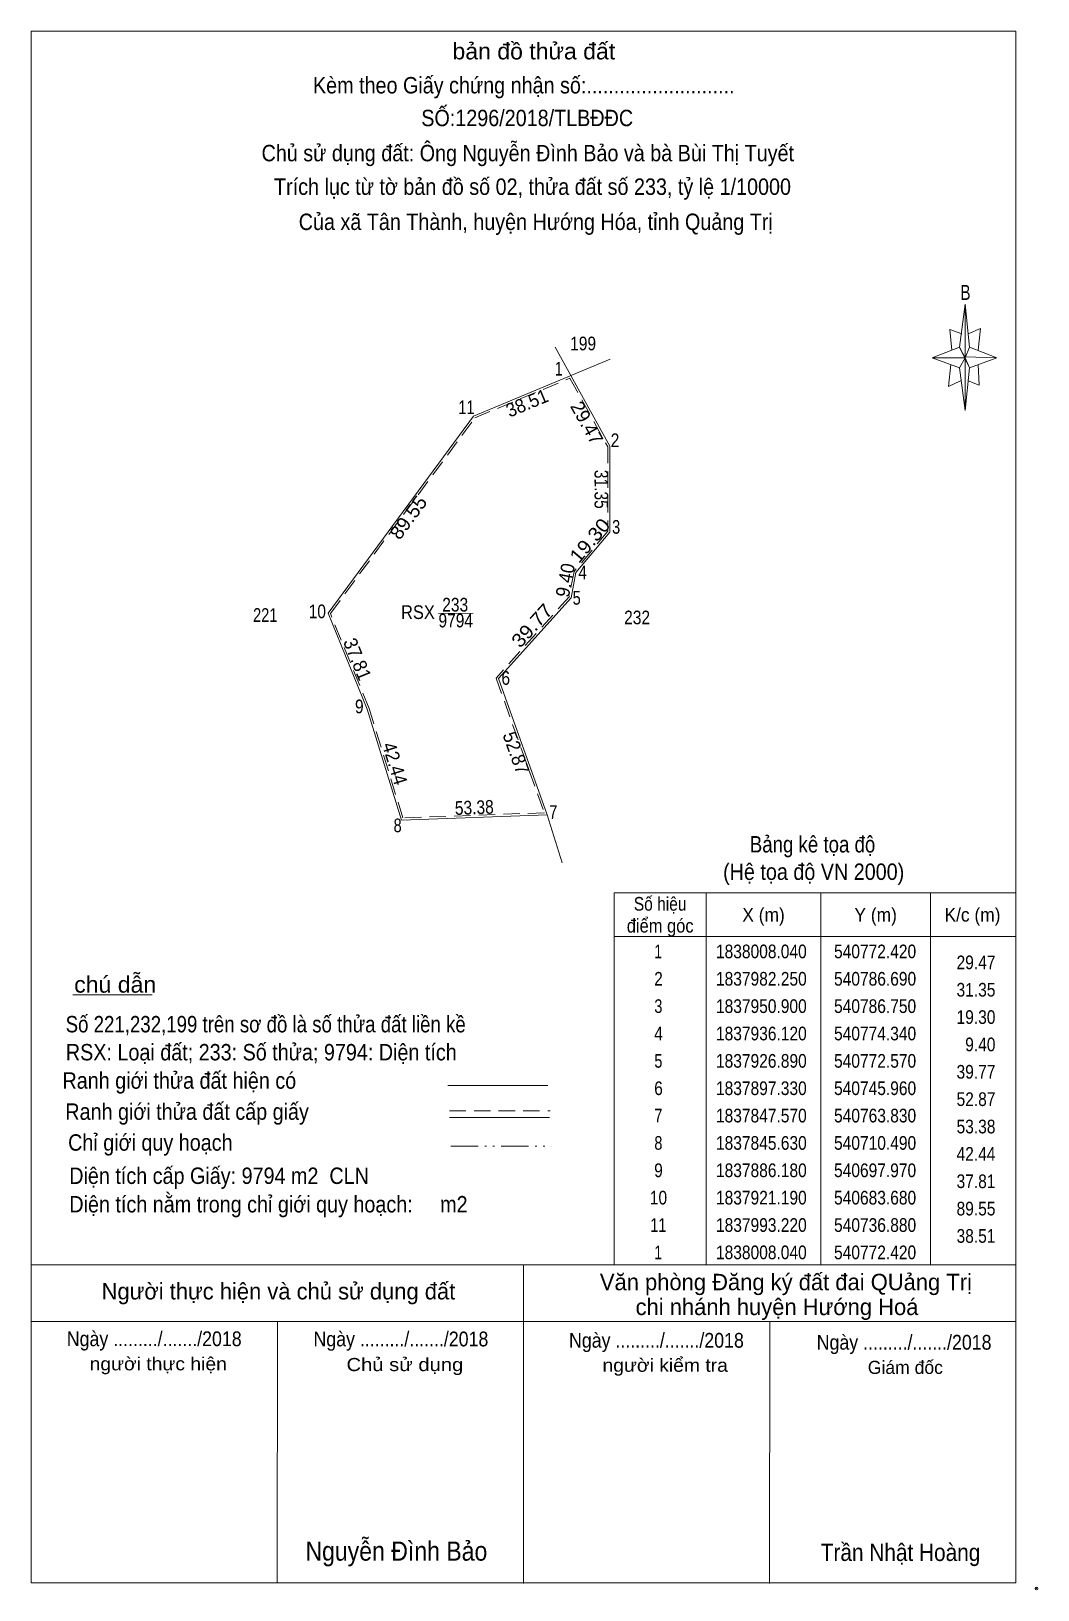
# Model space of a CAD drawing. Header units: metres. Extents: x 540575 to 540943, y 1837564 to 1838134.
import ezdxf
from ezdxf.enums import TextEntityAlignment as Align

# ---------------------------------------------------------------- set-up
doc = ezdxf.new("R2010")
doc.units = ezdxf.units.M
doc.header["$LTSCALE"] = 2
doc.header["$PDMODE"] = 32
doc.header["$PDSIZE"] = 1
doc.linetypes.add('DASH_DOUBLE_DOT', pattern=[9.2, 5, -1.2, 0.3, -1.2, 0.3, -1.2])
doc.linetypes.add('MEDIUM_DASHED', pattern=[4.5, 3, -1.5])
for name, color, linetype, lineweight in [('1', 7, 'MEDIUM_DASHED', 13), ('12', 7, 'Continuous', 13), ('17', 7, 'Continuous', 13), ('5', 7, 'Continuous', 13), ('6', 7, 'Continuous', 13), ('63', 7, 'Continuous', 13)]:
    doc.layers.add(name, color=color, linetype=linetype, lineweight=lineweight)

msp = doc.modelspace()

# ---------------------------------------------------------------- linework, layer by layer
at = {"layer": '1'}
msp.add_lwpolyline([(540772.09, 1838007.09), (540785.94, 1837982.06), (540786, 1837951.17), (540773.64, 1837936.45), (540771.87, 1837927.24), (540745.1, 1837897.5), (540762.78, 1837848.28), (540711.04, 1837846.4), (540698.68, 1837886.43), (540684.53, 1837921.08), (540737.36, 1837992.61)], close=True, dxfattribs=at)
at = {"layer": '12'}
msp.add_line((540769.28, 1837829.97), (540763.83, 1837847.57), dxfattribs=at)
for points in [[(540763.83, 1837847.57), (540745.96, 1837897.33), (540772.57, 1837926.89), (540774.34, 1837936.12), (540786.75, 1837950.9), (540786.69, 1837982.25), (540766.67, 1838018.44)], [(540786.84, 1838014.05), (540736.88, 1837993.22), (540683.68, 1837921.19), (540697.97, 1837886.18), (540710.49, 1837845.63), (540763.83, 1837847.57)]]:
    msp.add_lwpolyline(points, dxfattribs=at)
at = {"layer": '17'}
for p, q in [((540590.37, 1837781.69), (540619.33, 1837781.69)), ((540755.12, 1837566.6), (540755.2, 1837683)), ((540665.12, 1837566.68), (540665.2, 1837662.32)), ((540845.12, 1837566.52), (540845.2, 1837662.16))]:
    msp.add_line(p, q, dxfattribs=at)
at = {"layer": '5'}
for p, q in [((540575.12, 1837566.76), (540575.12, 1838133.96)), ((540914.6, 1838018.52), (540916.6, 1838034.12)), ((540918.2, 1838018.52), (540928.2, 1838014.52)), ((540914.6, 1838010.92), (540904.6, 1838014.52)), ((540921.4, 1838012.12), (540921.8, 1838004.52)), ((540918.2, 1838010.92), (540916.6, 1837995.32)), ((540921.8, 1838004.52), (540917.8, 1838006.12))]:
    msp.add_line(p, q, dxfattribs=at)
for points in [[(540575.12, 1838133.96), (540935.12, 1838133.96), (540935.12, 1837566.76)], [(540915.4, 1838023.32), (540911, 1838024.92), (540911.8, 1838017.32)], [(540917.8, 1838023.32), (540922.2, 1838025.32), (540921.4, 1838017.32)], [(540916.6, 1838014.52), (540914.6, 1838018.52), (540904.6, 1838014.52)], [(540911.4, 1838012.12), (540910.6, 1838004.12), (540915, 1838006.12)], [(540916.6, 1838014.52), (540918.2, 1838010.92), (540928.2, 1838014.52)]]:
    msp.add_lwpolyline(points, dxfattribs=at)
for points in [[(540916.6, 1838034.12), (540918.2, 1838018.52), (540916.6, 1838014.52)], [(540916.6, 1838014.52), (540904.6, 1838014.52), (540914.6, 1838018.52), (540918.2, 1838010.92), (540928.2, 1838014.52), (540916.6, 1838014.92)], [(540916.6, 1838014.52), (540916.6, 1837995.32), (540914.6, 1838010.92)]]:
    msp.add_lwpolyline(points, close=True, dxfattribs=at)
at = {"layer": '6'}
for p, q in [((540727.49, 1837748.61), (540764.05, 1837748.61)), ((540728.05, 1837736.89), (540764.61, 1837736.89)), ((540575.12, 1837683), (540935.12, 1837683)), ((540575.12, 1837662.36), (540935.12, 1837662.36)), ((540935.12, 1837566.76), (540575.12, 1837566.76))]:
    msp.add_line(p, q, dxfattribs=at)
at = {"layer": '6', "linetype": 'MEDIUM_DASHED'}
msp.add_line((540728.05, 1837739.37), (540764.85, 1837739.37), dxfattribs=at)
at = {"layer": '6'}
msp.add_point((540942.72, 1837564.76), dxfattribs=at)
at = {"layer": '63'}
for p, q in [((540724.07, 1837921.09), (540736.74, 1837921.21)), ((540821.92, 1837819), (540821.92, 1837683)), ((540863.92, 1837819), (540863.92, 1837683)), ((540903.92, 1837819), (540903.92, 1837683)), ((540788.32, 1837803), (540935.12, 1837803))]:
    msp.add_line(p, q, dxfattribs=at)
at = {"layer": '63', "linetype": 'DASH_DOUBLE_DOT'}
msp.add_line((540728.57, 1837726.37), (540765.37, 1837726.37), dxfattribs=at)
at = {"layer": '63'}
msp.add_lwpolyline([(540788.32, 1837819), (540935.12, 1837819), (540935.12, 1837683), (540788.32, 1837683)], close=True, dxfattribs=at)

# ---------------------------------------------------------------- texts
at = {"layer": '1'}
for s, width, p in [('199', 0.85, (540776.945, 1838017.3)), ('233', 0.85, (540730.18, 1837921.84)), ('221', 0.8, (540660.715, 1837918.06)), ('RSX', 0.9, (540716.55, 1837919.1)), ('9794', 0.85, (540730.37, 1837916.04)), ('232', 0.85, (540796.685, 1837917.17))]:
    msp.add_text(s, height=5, dxfattribs=dict(at, width=width)).set_placement(p, align=Align.CENTER)
at = {"layer": '5'}
for s, height, width, p in [('bản đồ thửa đất', 6, 1.05, (540758.925, 1838123.64)), ('Kèm theo Giấy chứng nhận số:...........................', 6, 0.9, (540755.24, 1838111.2)), ('SỐ:1296/2018/TLBĐĐC', 6, 0.9, (540756.5, 1838099.24)), ('Chủ sử dụng đất: Ông Nguyễn Đình Bảo và bà Bùi Thị Tuyết', 6, 0.9, (540756.72, 1838086.4)), ('Trích lục từ tờ bản đồ số 02, thửa đất số 233, tỷ lệ 1/10000', 6, 0.9, (540758.445, 1838074.12)), ('Của xã Tân Thành, huyện Hướng Hóa, tỉnh Quảng Trị', 6, 0.9, (540759.63, 1838061.28)), ('B', 5.51, 0.75, (540916.76, 1838035.72))]:
    msp.add_text(s, height=height, dxfattribs=dict(at, width=width)).set_placement(p, align=Align.CENTER)
at = {"layer": '6'}
for s, height, width, p in [('Bảng kê tọa độ', 6, 0.85, (540860.845, 1837833.77)), ('(Hệ tọa độ VN 2000)', 6, 0.9, (540861.25, 1837823.73)), ('chú dẫn', 6, 1.05, (540605.85, 1837782.53)), ('Ranh giới thửa đất hiện có ', 6, 0.9, (540630.305, 1837747.41)), ('Ranh giới thửa đất cấp giấy', 6, 0.9, (540632.14, 1837736.05)), ('Chỉ giới quy hoạch', 6, 0.9, (540618.7, 1837724.77)), ('Ngày ........./......./2018', 5.4, 0.9, (540620.12, 1837653.32)), ('Ngày ........./......./2018', 5.4, 0.9, (540710.32, 1837653.24)), ('Ngày ........./......./2018', 5.4, 0.9, (540803.76, 1837652.76)), ('Ngày ........./......./2018', 5.4, 0.9, (540894.32, 1837652.04)), ('người thực hiện', 4.8, 1.1, (540621.59, 1837644.48)), ('Chủ sử dụng', 4.8, 1.15, (540711.78, 1837644.2)), ('người kiểm tra', 4.8, 1.1, (540806.955, 1837643.96)), ('Nguyễn Đình Bảo', 7, 0.9, (540708.665, 1837574.92)), ('Trần Nhật Hoàng', 6.32, 0.9, (540893.015, 1837574.8))]:
    msp.add_text(s, height=height, dxfattribs=dict(at, width=width)).set_placement(p, align=Align.CENTER)
for s, width, p in [('Số 221,232,199 trên sơ đồ là số thửa đất liền kề', 0.85, (540587.73, 1837768.01)), ('RSX: Loại đất; 233: Số thửa; 9794: Diện tích', 0.9, (540587.81, 1837757.77)), ('Diện tích cấp Giấy: 9794 m2  CLN', 0.9, (540589.05, 1837712.61)), ('Diện tích nằm trong chỉ giới quy hoạch:     m2', 0.9, (540589.08, 1837702.2))]:
    msp.add_text(s, height=6, dxfattribs=dict(at, width=width)).set_placement(p)
for s, height, p in [('Người thực hiện và chủ sử dụng đất', 6, (540665.54, 1837670.4)), (' Văn phòng Đăng ký đất đai QUảng Trị', 6, (540849.98, 1837673.76)), ('chi nhánh huyện Hướng Hoá', 6, (540847.84, 1837664.68)), ('Giám đốc', 4.8, (540894.78, 1837643.16))]:
    msp.add_text(s, height=height, dxfattribs=at).set_placement(p, align=Align.CENTER)
at = {"layer": '63'}
for s, width, p in [(' 1', 0.75, (540769.42, 1838008.1)), (' 11', 0.8, (540737.26, 1837993.98)), (' 2', 0.85, (540790.19, 1837981.93)), (' 3', 0.8, (540790.51, 1837950.27)), (' 4', 0.85, (540778.35, 1837933.63)), (' 5', 0.8, (540776.07, 1837924.34)), (' 10', 0.85, (540682.91, 1837919.4)), (' 6', 0.85, (540750.23, 1837895.04)), (' 9', 0.85, (540696.69, 1837884.65)), (' 7', 0.8, (540767.52, 1837846.04)), (' 8', 0.8, (540710.61, 1837841.16)), ('29.47', 0.85, (540927.72, 1837791.1)), ('31.35', 0.85, (540927.72, 1837781.1)), ('19.30', 0.85, (540927.72, 1837771.1)), ('9.40', 0.85, (540927.72, 1837761.1)), ('39.77', 0.85, (540927.72, 1837751.1)), ('52.87', 0.85, (540927.72, 1837741.1)), ('53.38', 0.85, (540927.72, 1837731.1)), ('42.44', 0.85, (540927.72, 1837721.1)), ('37.81', 0.85, (540927.72, 1837711.1)), ('89.55', 0.85, (540927.72, 1837701.1)), ('38.51', 0.85, (540927.72, 1837691.1))]:
    msp.add_text(s, height=5, dxfattribs=dict(at, width=width)).set_placement(p, align=Align.RIGHT)
for s, rotation, width, p in [('38.51', 22.636, 0.95, (540757.393, 1837995.741)), ('31.35', 270.11, 0.85, (540781.114, 1837966.51)), ('89.55', 53.551, 1.05, (540715.062, 1837954.72)), ('19.30', 49.982, 1.1, (540781.317, 1837946.197)), ('9.40', 79.144, 0.95, (540772.891, 1837932.844)), ('39.77', 48.006, 1.1, (540760.128, 1837915.047)), ('37.81', 292.204, 0.95, (540692.097, 1837903.495)), ('52.87', 289.754, 0.95, (540750.101, 1837869.305)), ('42.44', 287.158, 0.95, (540705.732, 1837865.548)), ('53.38', 2.083, 0.85, (540737.244, 1837847.744))]:
    msp.add_text(s, height=5, rotation=rotation, dxfattribs=dict(at, width=width)).set_placement(p, align=Align.CENTER)
msp.add_text('29.47', height=5, rotation=298.956, dxfattribs=at).set_placement((540776.137, 1837989.585), align=Align.CENTER)
for s, width, p in [('Số hiệu', 0.85, (540805.115, 1837812.5)), ('X (m)', 0.95, (540842.92, 1837808.5)), ('Y (m)', 0.95, (540883.92, 1837808.5)), ('K/c (m)', 0.95, (540919.325, 1837808.5)), ('điểm góc', 0.9, (540805.125, 1837804.5)), (' 1', 0.75, (540803.72, 1837795.1)), ('1838008.040', 0.85, (540842.12, 1837795.1)), ('540772.420', 0.85, (540883.715, 1837795.1)), (' 2', 0.85, (540803.72, 1837785.1)), ('1837982.250', 0.85, (540842.12, 1837785.1)), ('540786.690', 0.85, (540883.715, 1837785.1)), (' 3', 0.8, (540803.725, 1837775.1)), ('1837950.900', 0.85, (540842.12, 1837775.1)), ('540786.750', 0.85, (540883.715, 1837775.1)), (' 4', 0.85, (540803.72, 1837765.1)), ('1837936.120', 0.85, (540842.12, 1837765.1)), ('540774.340', 0.85, (540883.715, 1837765.1)), (' 5', 0.8, (540803.725, 1837755.1)), ('1837926.890', 0.85, (540842.12, 1837755.1)), ('540772.570', 0.85, (540883.715, 1837755.1)), (' 6', 0.85, (540803.725, 1837745.1)), ('1837897.330', 0.85, (540842.12, 1837745.1)), ('540745.960', 0.85, (540883.715, 1837745.1)), (' 7', 0.8, (540803.72, 1837735.1)), ('1837847.570', 0.85, (540842.12, 1837735.1)), ('540763.830', 0.85, (540883.715, 1837735.1)), (' 8', 0.8, (540803.72, 1837725.1)), ('1837845.630', 0.85, (540842.12, 1837725.1)), ('540710.490', 0.85, (540883.715, 1837725.1)), (' 9', 0.85, (540803.72, 1837715.1)), ('1837886.180', 0.85, (540842.12, 1837715.1)), ('540697.970', 0.85, (540883.715, 1837715.1)), (' 10', 0.85, (540803.715, 1837705.1)), ('1837921.190', 0.85, (540842.12, 1837705.1)), ('540683.680', 0.85, (540883.715, 1837705.1)), (' 11', 0.8, (540803.715, 1837695.1)), ('1837993.220', 0.85, (540842.12, 1837695.1)), ('540736.880', 0.85, (540883.715, 1837695.1)), (' 1', 0.75, (540803.72, 1837685.1)), ('1838008.040', 0.85, (540842.12, 1837685.1)), ('540772.420', 0.85, (540883.715, 1837685.1))]:
    msp.add_text(s, height=5, dxfattribs=dict(at, width=width)).set_placement(p, align=Align.CENTER)

doc.saveas('drawing.dxf')
